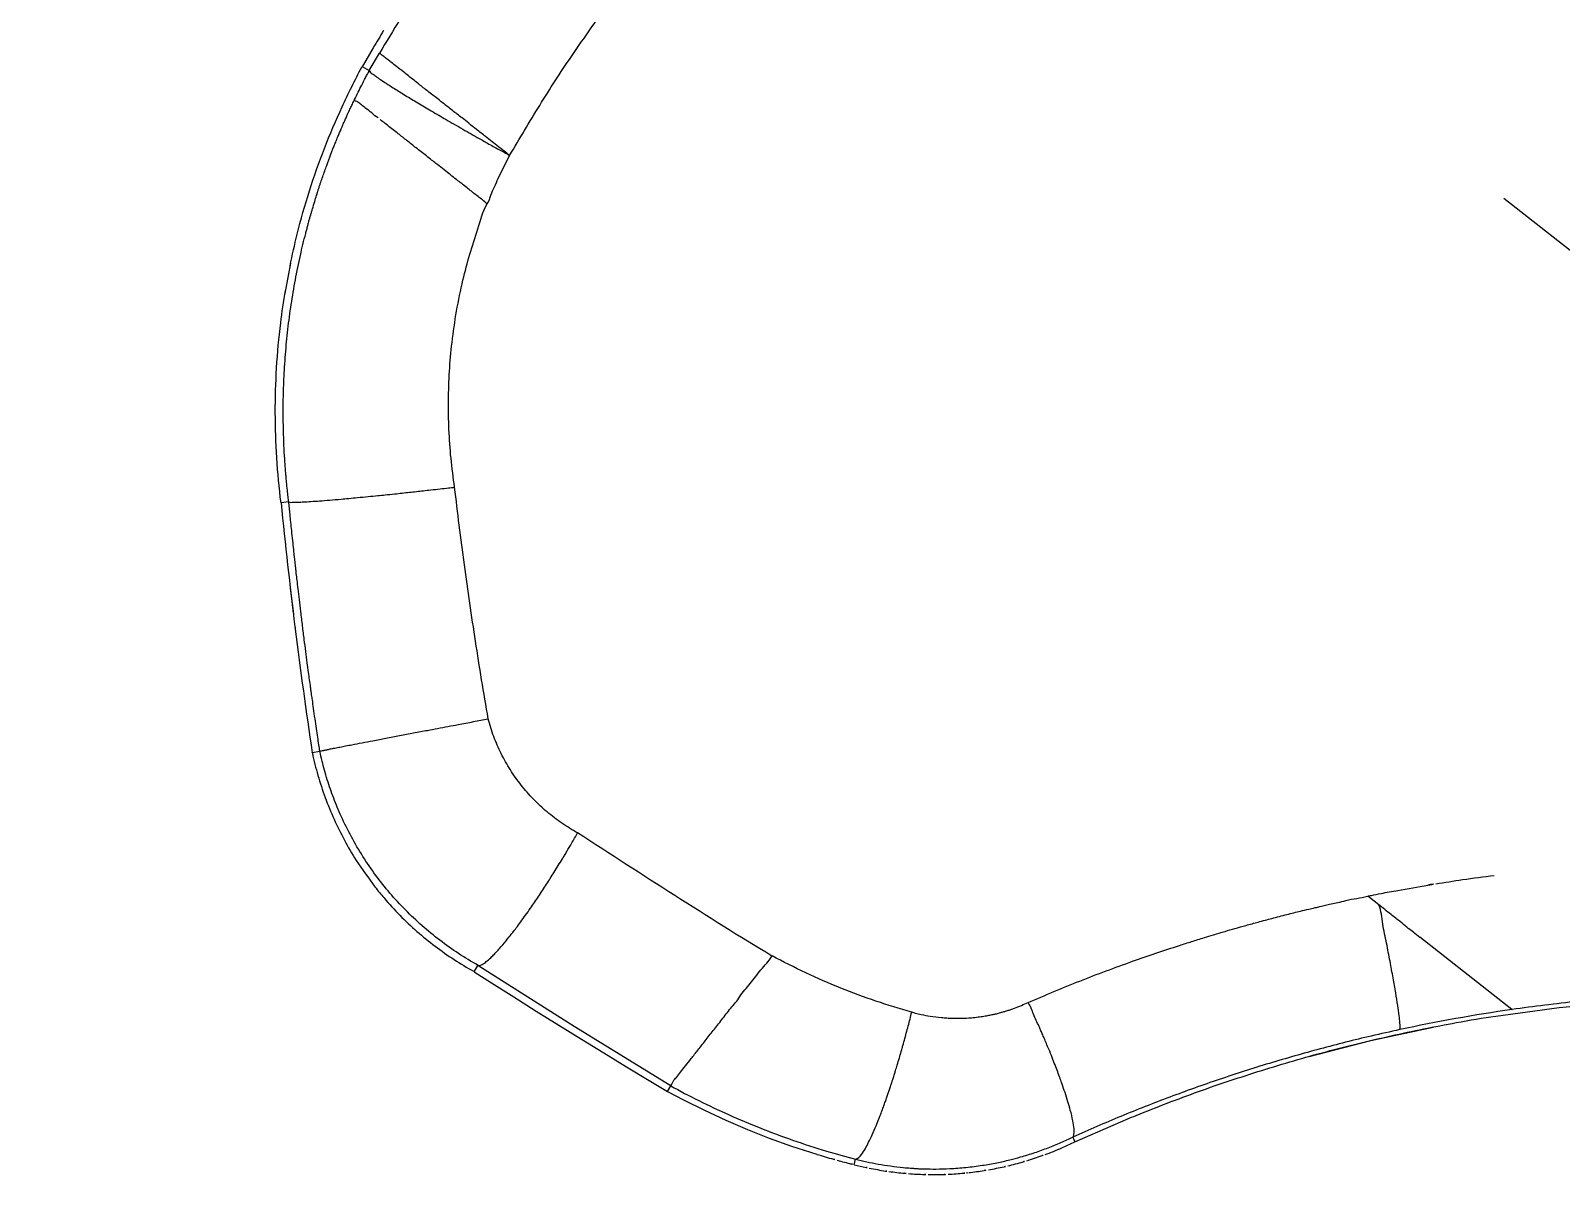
# Model space of a CAD drawing. Header units: millimetres. Extents: x 1145859089 to 1147511753, y -1047484727 to -1047247487.
# Drawn here: x 1146332691 to 1146332881.4, y -1047433318.1 to -1047433175.4 of the extents above; entities that cross this region are included whole.
import ezdxf
from ezdxf.xclip import XClip

# ---------------------------------------------------------------- set-up
doc = ezdxf.new("R2010")
doc.units = ezdxf.units.MM
doc.header["$LTSCALE"] = 100
doc.header["$MEASUREMENT"] = 0
doc.header["$XCLIPFRAME"] = 2
doc.linetypes.add('CENTERX2', pattern=[4, 2.5, -0.5, 0.5, -0.5])
doc.linetypes.add('단지배치도$0$CENTER', pattern=[31, 30, -0.5, 0, -0.5])
doc.layers.get('0').update_dxf_attribs({"linetype": 'CONTINUOUS'})
for name, color, linetype in [('L-지중매입', 3, 'CENTERX2'), ('XREF', 135, 'CONTINUOUS'), ('단지배치도$0$W240910', 135, 'CONTINUOUS')]:
    doc.layers.add(name, color=color, linetype=linetype)

# ---------------------------------------------------------------- blocks, each defined once
blk = doc.blocks.new('단지배치도$0$zw$9902')
at = {"layer": '단지배치도$0$W240910', "linetype": 'ByBlock', "ltscale": 20}
for p, q in [((64060.01, -61808.2), (64058.63, -61810.56)), ((64059.52, -61811.05), (64060.79, -61808.88)), ((64058.6, -61810.6), (64058.63, -61810.55)), ((64058.63, -61810.55), (64059.52, -61811.05)), ((64075.56, -61824.46), (64076.97, -61821.6)), ((64049.73, -61834.99), (64049.03, -61838.75)), ((64049.51, -61864.68), (64048.54, -61864.79)), ((64049.63, -61874.91), (64050.06, -61878.52)), ((64050.27, -61880.21), (64050.29, -61880.36)), ((64050.29, -61880.36), (64050.3, -61880.51)), ((64052.42, -61895.87), (64053.37, -61895.7)), ((64183.66, -61913.73), (64183.69, -61913.72)), ((64185.06, -61914.8), (64183.69, -61913.72)), ((64189.33, -61918.16), (64190.17, -61918.81)), ((64201.62, -61927.82), (64190.17, -61918.82)), ((64109.6, -61921.14), (64109.58, -61921.17)), ((64072.56, -61923.12), (64073.03, -61922.33)), ((64072.56, -61923.12), (64074.71, -61924.49)), ((64073.04, -61922.33), (64073.03, -61922.33)), ((64084.98, -61929.93), (64073.03, -61922.33)), ((64074.71, -61924.49), (64077.5, -61926.26)), ((64077.5, -61926.26), (64080.29, -61928.02)), ((64207.5, -61927.57), (64215.39, -61926.82)), ((64080.29, -61928.02), (64083.08, -61929.76)), ((64199.63, -61928.63), (64207.5, -61927.57)), ((64201.62, -61927.82), (64201.63, -61927.83)), ((64083.08, -61929.76), (64085.89, -61931.5)), ((64096.92, -61937.27), (64084.98, -61929.93)), ((64184.07, -61931.67), (64191.82, -61930)), ((64085.89, -61931.5), (64088.7, -61933.23)), ((64176.4, -61933.65), (64184.07, -61931.67)), ((64088.7, -61933.23), (64091.51, -61934.94)), ((64091.51, -61934.94), (64094.33, -61936.65)), ((64094.33, -61936.65), (64096.61, -61938.02)), ((64096.61, -61938.02), (64097.01, -61937.32)), ((64096.61, -61938.02), (64098.58, -61939.06)), ((64096.93, -61937.25), (64096.92, -61937.27)), ((64096.95, -61937.27), (64096.93, -61937.26)), ((64096.97, -61937.29), (64096.95, -61937.27)), ((64096.99, -61937.3), (64096.97, -61937.29)), ((64097, -61937.31), (64096.99, -61937.3)), ((64097.01, -61937.32), (64097, -61937.31)), ((64097.01, -61937.32), (64097.01, -61937.32)), ((64098.58, -61939.06), (64101.19, -61940.36)), ((64101.19, -61940.36), (64103.85, -61941.59)), ((64103.85, -61941.59), (64106.54, -61942.74)), ((64147.27, -61944.27), (64153.93, -61941.38)), ((64106.54, -61942.74), (64109.26, -61943.81)), ((64109.26, -61943.81), (64112.01, -61944.8)), ((64147, -61943.69), (64147, -61943.69)), ((64147, -61943.69), (64147.27, -61944.27)), ((64112.01, -61944.8), (64115.19, -61945.83)), ((64145.64, -61945.03), (64147.27, -61944.27)), ((64119.81, -61947.12), (64119.98, -61946.43))]:
    blk.add_line(p, q, dxfattribs=at)
at = {"layer": '단지배치도$0$W240910', "linetype": '단지배치도$0$CENTER', "ltscale": 50}
blk.add_line((64681.94, -62205.46), (64200.6, -61826.94), dxfattribs=at)
at = {"layer": '단지배치도$0$W240910', "linetype": 'ByBlock', "ltscale": 20}
for centre, radius, start, end in [((64274.49, -61936.09), 248.7, 146.9518, 149.2361), ((64289.59, -61944.7), 267.09, 148.7327, 149.265), ((64654.66, -61804.94), 609.06, 185.63964, 187.09924), ((64654.66, -61804.94), 609.06, 187.12745, 188.58697), ((64089.43, -61888.05), 37.83, 191.9384, 192.0724), ((64230.71, -62130.44), 204.69, 95.8606, 98.1699), ((64229.93, -62126.43), 200.61, 98.1108, 102.1627), ((64230.45, -62128.8), 203.03, 102.1647, 103.1893), ((64144.36, -61850.55), 99.65, 252.9783, 254.2055), ((64129.48, -61907.79), 40.59, 289.73, 290.2859), ((64129.63, -61908.17), 40.19, 290.2796, 293.4811), ((64144.26, -61850.9), 99.28, 254.2061, 254.4912), ((64144.17, -61851.24), 98.93, 254.4907, 255.5457), ((64144.08, -61851.56), 98.59, 255.5462, 255.7462), ((64129.27, -61910.09), 38.22, 255.669, 257.9621), ((64129.45, -61909.22), 39.1, 257.9556, 258.5405), ((64129.69, -61908), 40.35, 258.5567, 261.5102), ((64129.65, -61908.26), 40.09, 276.3215, 279.0815), ((64129.65, -61908.24), 40.11, 279.0812, 279.877), ((64129.66, -61908.28), 40.07, 279.8767, 282.7001), ((64129.67, -61908.34), 40.01, 282.7007, 283.3777), ((64129.7, -61908.45), 39.9, 283.3759, 286.2174), ((64129.68, -61908.4), 39.95, 286.2177, 286.8568), ((64129.59, -61908.08), 40.28, 286.8598, 289.733), ((64129.73, -61907.78), 40.58, 261.5075, 262.0688), ((64129.69, -61908.07), 40.28, 262.0659, 264.9314), ((64129.66, -61908.39), 39.96, 264.9344, 265.5847), ((64129.65, -61908.45), 39.9, 265.5849, 268.4107), ((64129.66, -61908.33), 40.02, 268.409, 269.104), ((64129.66, -61908.27), 40.08, 269.1045, 271.9023), ((64129.66, -61908.25), 40.1, 271.902, 272.6596), ((64129.66, -61908.29), 40.06, 272.6591, 275.4463), ((64129.67, -61908.37), 39.98, 275.447, 275.9202), ((64129.66, -61908.33), 40.02, 275.9203, 276.321)]:
    blk.add_arc(centre, radius, start, end, dxfattribs=at)
for points, start_tangent, end_tangent in [([(64076.97, -61821.6), (64080.71, -61815.37), (64084.65, -61809.3), (64088.77, -61803.4)], (0.511351, 0.859372), (0.5766, 0.817027)), ([(64076.97, -61821.6), (64075.58, -61820.51), (64073.99, -61819.26), (64072.86, -61818.37), (64071.88, -61817.6), (64071.05, -61816.94), (64070.45, -61816.47), (64069.86, -61816.01), (64069.29, -61815.56), (64068.73, -61815.13), (64068.2, -61814.7), (64066.94, -61813.72), (64065.82, -61812.84), (64065.08, -61812.25), (64064.39, -61811.71), (64063.76, -61811.21), (64062.91, -61810.55), (64062.21, -61809.99), (64061.63, -61809.54), (64061.2, -61809.2), (64060.79, -61808.88)], (-0.783998, 0.620763), (-0.804266, 0.594269)), ([(64049.67, -61835.31), (64050.55, -61831.41), (64052.08, -61826.02), (64053.94, -61820.73), (64056.13, -61815.57), (64058.6, -61810.6)], (0.200212, 0.979753), (0.473545, 0.88077)), ([(64057.69, -61814.64), (64058.58, -61812.84), (64059.05, -61811.93), (64059.28, -61811.49), (64059.52, -61811.05)], (0.434613, 0.900617), (0.474348, 0.880337)), ([(64059.52, -61811.05), (64059.89, -61811.43), (64060.32, -61811.75), (64060.9, -61812.15), (64061.63, -61812.63), (64062.5, -61813.19)], (0.206712, -0.978402), (0.867952, -0.496649)), ([(64062.5, -61813.19), (64063.83, -61814.02), (64065.34, -61814.93), (64067, -61815.92), (64068.84, -61817), (64069.82, -61817.57), (64070.87, -61818.17), (64071.95, -61818.79), (64072.94, -61819.35), (64074.23, -61820.08), (64075.62, -61820.86), (64076.97, -61821.6)], (0.867952, -0.496649), (0.824128, -0.566403)), ([(64050.33, -61837.07), (64050.95, -61834.03), (64051.61, -61831.3), (64051.74, -61830.79), (64051.87, -61830.3), (64051.99, -61829.84), (64052.11, -61829.41), (64052.23, -61829), (64052.34, -61828.61), (64052.45, -61828.25), (64052.73, -61827.31), (64052.95, -61826.58), (64053.12, -61826.06), (64053.24, -61825.68), (64053.37, -61825.28), (64053.49, -61824.93), (64053.73, -61824.23), (64054.22, -61822.84), (64055.28, -61820.08), (64055.53, -61819.47), (64055.72, -61819.01), (64056.14, -61818.03), (64056.33, -61817.58), (64056.51, -61817.18), (64056.74, -61816.66), (64056.91, -61816.3), (64057.18, -61815.7), (64057.41, -61815.22), (64057.69, -61814.64)], (0.182012, 0.983296), (0.435443, 0.900216)), ([(64060.62, -61816.94), (64059.82, -61816.31), (64059.1, -61815.75), (64058.53, -61815.3), (64058.1, -61814.96), (64057.69, -61814.64)], (-0.916279, 0.40054), (0.255561, 0.966793)), ([(64061.04, -61817.28), (64060.62, -61816.94)], (-0.786311, 0.617831), (-0.916279, 0.40054)), ([(64074.19, -61827.61), (64073.87, -61827.36), (64073.32, -61826.93), (64072.76, -61826.49), (64072.21, -61826.06), (64071.67, -61825.63), (64071.06, -61825.15), (64070.55, -61824.75), (64069.8, -61824.16), (64069.04, -61823.57), (64068.19, -61822.89), (64067.67, -61822.48), (64067.14, -61822.07), (64066.45, -61821.53), (64065.79, -61821.01), (64065.2, -61820.55), (64064.66, -61820.12), (64064.09, -61819.67), (64063.53, -61819.23), (64062.98, -61818.8), (64062.33, -61818.29), (64061.66, -61817.76), (64061.04, -61817.28)], (-0.910909, 0.412607), (-0.786311, 0.617831)), ([(64074.19, -61827.61), (64074.64, -61826.52), (64075.08, -61825.5), (64075.56, -61824.46)], (0.592381, 0.805658), (0.410795, 0.911728)), ([(64070.12, -61862.87), (64069.68, -61859.26), (64069.43, -61855.69), (64069.37, -61852.07), (64069.49, -61848.45), (64069.81, -61844.87), (64070.38, -61840.95), (64071.17, -61837.1), (64072.02, -61833.89), (64073.02, -61830.73), (64074.19, -61827.61)], (-0.12736, 0.991857), (0.509409, 0.860524)), ([(64049.51, -61864.68), (64049.43, -61864.07), (64049.34, -61863.22), (64049.23, -61862.23), (64049.17, -61861.5), (64049.11, -61860.88), (64049.05, -61860.12), (64049, -61859.36), (64048.91, -61857.63), (64048.84, -61855.64), (64048.81, -61853.86), (64048.82, -61852.26), (64048.9, -61849.46), (64049.1, -61846.34), (64049.4, -61843.23), (64049.81, -61840.14), (64050.33, -61837.07)], (-0.126925, 0.991912), (0.182012, 0.983296)), ([(64048.54, -61864.79), (64048.02, -61859.21), (64047.83, -61853.61), (64047.99, -61848.01), (64048.5, -61842.42), (64049.09, -61838.41)], (-0.125934, 0.992039), (0.165932, 0.986137)), ([(64049.51, -61864.68), (64050.05, -61864.73), (64050.62, -61864.72), (64051.36, -61864.69), (64052.25, -61864.63), (64053.33, -61864.56), (64054.58, -61864.46), (64056.01, -61864.34), (64056.98, -61864.25), (64058.04, -61864.15), (64059.38, -61864.02), (64060.57, -61863.9), (64061.51, -61863.81), (64062.67, -61863.69), (64064.51, -61863.49), (64066.24, -61863.3), (64067.17, -61863.2), (64068.33, -61863.07), (64069.36, -61862.96), (64070.12, -61862.87)], (0.833808, -0.552055), (0.993055, 0.11765)), ([(64074.3, -61891.67), (64073.49, -61886.81), (64072.73, -61882.02), (64072.02, -61877.29), (64071.35, -61872.5), (64070.7, -61867.6), (64070.12, -61862.87)], (-0.150276, 0.988644), (-0.131264, 0.991347)), ([(64053.37, -61895.7), (64053.25, -61894.9), (64053.11, -61893.97), (64052.95, -61892.89), (64052.77, -61891.66), (64052.59, -61890.37), (64052.44, -61889.3), (64052.35, -61888.7), (64052.28, -61888.21), (64052.22, -61887.74), (64052.09, -61886.8), (64051.97, -61885.89), (64051.81, -61884.72), (64051.63, -61883.3), (64051.43, -61881.81), (64051.22, -61880.12), (64051, -61878.35), (64050.82, -61876.81), (64050.66, -61875.5), (64050.54, -61874.42), (64050.44, -61873.58), (64050.38, -61872.97), (64050.33, -61872.53), (64050.24, -61871.75), (64050.18, -61871.23), (64050.12, -61870.6), (64050, -61869.5), (64049.87, -61868.26), (64049.76, -61867.21), (64049.66, -61866.26), (64049.58, -61865.42), (64049.51, -61864.68)], (-0.149837, 0.988711), (-0.09739, 0.995246)), ([(64053.37, -61895.7), (64053.81, -61895.6), (64054.22, -61895.51), (64054.65, -61895.42), (64055.23, -61895.3), (64055.87, -61895.18), (64056.58, -61895.04), (64057.36, -61894.89), (64058.62, -61894.65), (64059.97, -61894.39), (64060.77, -61894.24), (64061.59, -61894.08), (64062.43, -61893.92), (64063.29, -61893.76), (64065.02, -61893.43), (64066.76, -61893.1), (64068.02, -61892.86), (64069.3, -61892.62), (64070.57, -61892.38), (64072.47, -61892.02), (64074.3, -61891.67)], (0.92118, 0.389137), (0.982781, 0.184772)), ([(64085.43, -61905.85), (64083.47, -61904.64), (64081.63, -61903.25), (64079.93, -61901.66), (64078.41, -61899.91), (64077.06, -61898.02), (64075.93, -61896), (64075, -61893.87), (64074.3, -61891.67)], (-0.885924, 0.46383), (-0.265234, 0.964184)), ([(64052.44, -61895.96), (64053.13, -61898.7), (64054.04, -61901.46), (64055.14, -61904.15), (64056.42, -61906.76), (64057.89, -61909.28), (64060.22, -61912.57)], (0.209147, -0.977884), (0.572147, -0.820151)), ([(64060.31, -61911.11), (64058.72, -61908.78), (64057.29, -61906.34), (64056.03, -61903.79), (64055.54, -61902.67), (64055.09, -61901.54), (64054.68, -61900.4), (64054.3, -61899.24), (64053.95, -61898.06), (64053.65, -61896.92), (64053.37, -61895.7)], (-0.593729, 0.804665), (-0.208231, 0.97808)), ([(64073.04, -61922.33), (64073.7, -61922.13), (64074.19, -61921.77), (64074.77, -61921.24), (64075.18, -61920.82), (64075.64, -61920.33), (64076.12, -61919.76), (64076.92, -61918.79), (64077.79, -61917.68), (64078.35, -61916.92), (64078.94, -61916.1), (64079.57, -61915.22), (64080.55, -61913.78), (64081.57, -61912.23), (64082.03, -61911.51), (64082.52, -61910.74), (64083.02, -61909.93), (64083.54, -61909.08), (64083.8, -61908.65), (64084.08, -61908.18), (64084.67, -61907.17), (64085.43, -61905.85)], (0.969869, -0.243629), (0.495509, 0.868603)), ([(64109.58, -61921.17), (64097.53, -61913.66), (64085.43, -61905.85)], (-0.856182, 0.516674), (-0.838139, 0.545456)), ([(64073.04, -61922.33), (64070.61, -61920.86), (64068.29, -61919.21), (64066.08, -61917.4), (64064.01, -61915.44), (64062.08, -61913.34), (64060.31, -61911.11)], (-0.873669, 0.48652), (-0.593729, 0.804665)), ([(64192.15, -61912.18), (64195.49, -61911.67), (64199.41, -61911.15)], (0.989234, 0.146345), (0.992845, 0.119408)), ([(64060.22, -61912.57), (64061.35, -61913.95), (64063.32, -61916.1), (64065.44, -61918.1), (64067.7, -61919.94), (64070.07, -61921.61), (64072.49, -61923.07)], (0.616259, -0.787543), (0.873739, -0.486394)), ([(64183.69, -61913.72), (64184.14, -61913.63), (64185.34, -61913.39), (64187.43, -61913), (64191.15, -61912.35)], (0.98145, 0.191718), (0.985582, 0.169199)), ([(64191.15, -61912.35), (64191.81, -61912.24), (64192.15, -61912.19)], (0.985582, 0.169199), (0.995379, 0.096021)), ([(64165.94, -61918.1), (64167.16, -61917.75), (64168.53, -61917.36), (64170.07, -61916.94), (64171.76, -61916.49), (64173.64, -61916), (64175.33, -61915.58), (64176.35, -61915.34), (64177.15, -61915.15), (64177.74, -61915.01), (64178.11, -61914.92), (64178.76, -61914.77), (64179.13, -61914.69), (64179.98, -61914.5), (64180.98, -61914.28)], (0.96324, 0.268641), (0.95592, 0.293628)), ([(64180.98, -61914.28), (64182.32, -61914), (64183.66, -61913.73)], (0.95592, 0.293628), (0.940544, 0.339673)), ([(64186.03, -61919.59), (64185.55, -61917.19), (64185.06, -61914.8)], (-0.19298, 0.981203), (-0.423537, 0.905879)), ([(64189.33, -61918.17), (64187.76, -61916.93), (64186.59, -61916.01), (64185.8, -61915.38), (64185.06, -61914.8)], (-0.836878, 0.547389), (-0.785964, 0.618272)), ([(64141.44, -61926.94), (64147.89, -61924.28), (64154.43, -61921.83), (64160.28, -61919.85), (64161.78, -61919.37), (64162.55, -61919.13), (64163.38, -61918.87), (64164.51, -61918.53), (64165.94, -61918.1)], (0.92364, 0.383262), (0.96324, 0.268641)), ([(64105.6, -61926.22), (64106.88, -61924.6), (64108.22, -61922.9), (64109.58, -61921.17)], (0.521164, 0.853456), (0.4823, 0.876006)), ([(64126.98, -61928.14), (64122.53, -61926.78), (64118.14, -61925.15), (64113.81, -61923.26), (64109.6, -61921.14)], (-0.96671, 0.255874), (-0.880948, 0.473213)), ([(64187.66, -61930.32), (64187.69, -61929.5), (64187.59, -61928.58), (64187.42, -61927.33), (64187.17, -61925.76), (64186.84, -61923.9), (64186.46, -61921.82), (64186.03, -61919.59)], (0.285293, 0.95844), (-0.19298, 0.981203)), ([(64096.93, -61937.26), (64097.32, -61936.76), (64097.71, -61936.27), (64098.22, -61935.62), (64098.83, -61934.84), (64099.56, -61933.92), (64100.39, -61932.86), (64101.3, -61931.7), (64102.3, -61930.43), (64103.36, -61929.08), (64104.47, -61927.66), (64105.6, -61926.22)], (0.998691, -0.051154), (0.521164, 0.853456)), ([(64126.98, -61928.14), (64127.41, -61928.26), (64128.17, -61928.44), (64129.26, -61928.64), (64130.67, -61928.82), (64131.33, -61928.87), (64131.98, -61928.9), (64134.39, -61928.84), (64135.23, -61928.75), (64135.96, -61928.65), (64136.58, -61928.54), (64137.09, -61928.43), (64137.51, -61928.34), (64138.04, -61928.2), (64138.43, -61928.09), (64138.87, -61927.96), (64139.32, -61927.81), (64139.75, -61927.66), (64140.62, -61927.31), (64141.44, -61926.94)], (0.967903, -0.251325), (0.909023, 0.416747)), ([(64144.02, -61932.77), (64143.72, -61932.05), (64143.45, -61931.4), (64143.21, -61930.84), (64143, -61930.36), (64142.81, -61929.93), (64142.13, -61928.42), (64141.44, -61926.94)], (-0.477807, 0.878465), (-0.597846, 0.801611)), ([(64119.98, -61946.43), (64120.72, -61945.86), (64121.21, -61945.11), (64121.62, -61944.34), (64122.07, -61943.39), (64122.56, -61942.27), (64123.06, -61941), (64123.29, -61940.4), (64123.5, -61939.82), (64123.7, -61939.26), (64123.89, -61938.73), (64124.06, -61938.23), (64124.21, -61937.78), (64124.38, -61937.25), (64124.53, -61936.8), (64124.65, -61936.42), (64124.83, -61935.87), (64124.97, -61935.4), (64125.17, -61934.73), (64125.44, -61933.85), (64125.67, -61933.06), (64125.82, -61932.51), (64126.06, -61931.64), (64126.54, -61929.87), (64126.98, -61928.14)], (0.997122, 0.075811), (0.240665, 0.970608)), ([(64153.72, -61941.47), (64154.9, -61940.99), (64162.65, -61938.02), (64170.53, -61935.39), (64178.5, -61933.07), (64186.57, -61931.1), (64194.7, -61929.45), (64199.63, -61928.63)], (0.924106, 0.382136), (0.989759, 0.142746)), ([(64184.12, -61931.12), (64177.77, -61932.72), (64171.46, -61934.52), (64165.23, -61936.52), (64159.07, -61938.72), (64152.99, -61941.11), (64147, -61943.69)], (-0.973649, -0.228052), (-0.9121, -0.409969)), ([(64147, -61943.69), (64147.15, -61943.33), (64147.16, -61942.66), (64147.02, -61941.66), (64146.7, -61940.34), (64146.41, -61939.3), (64146.04, -61938.16), (64145.68, -61937.1), (64145.42, -61936.38), (64145.13, -61935.59), (64144.8, -61934.72), (64144.44, -61933.8), (64144.02, -61932.77)], (0.747069, 0.664746), (-0.477807, 0.878465)), ([(64097.01, -61937.32), (64100.48, -61939.14), (64104.2, -61940.9), (64108.2, -61942.59)], (0.876177, -0.48199), (0.930008, -0.367539)), ([(64108.2, -61942.59), (64112.16, -61944.06), (64116.38, -61945.43), (64119.98, -61946.43)], (0.930008, -0.367539), (0.96816, -0.250332)), ([(64133.72, -61947.46), (64135.76, -61947.2), (64137.57, -61946.88), (64139.16, -61946.52), (64140.51, -61946.16), (64142.29, -61945.62), (64143.96, -61945.01), (64145.53, -61944.37), (64147, -61943.69)], (0.994544, 0.104317), (0.898219, 0.439549)), ([(64119.98, -61946.43), (64122.8, -61947.04), (64125.92, -61947.47), (64126.83, -61947.55), (64127.3, -61947.58), (64127.88, -61947.62), (64128.57, -61947.64), (64129.98, -61947.66), (64131.7, -61947.61), (64133.72, -61947.46)], (0.968123, -0.250475), (0.994544, 0.104317))]:
    blk.add_spline(points, degree=3, dxfattribs=dict(at, start_tangent=start_tangent, end_tangent=end_tangent))
blk = doc.blocks.new('단지배치도')
blk.add_blockref('단지배치도$0$zw$9902', (141034.19, 142437.16))

msp = doc.modelspace()

# ---------------------------------------------------------------- linework, layer by layer
at = {"layer": 'L-지중매입', "ltscale": 2}
msp.add_arc((1146292364.149594, -1047402174.186541, 0), 45716.750817, 303.4822833292, 333.0437788935, dxfattribs=at)

# ---------------------------------------------------------------- block references
at = {"layer": 'XREF'}
ref = msp.add_blockref('단지배치도', (1146127639.433662, -1047513806.462535), dxfattribs=at)
XClip(ref).set_block_clipping_path([(72982.4064819524, 34919.7593965302), (360382.4067475507, 255319.7593436702)])

doc.saveas('drawing.dxf')
